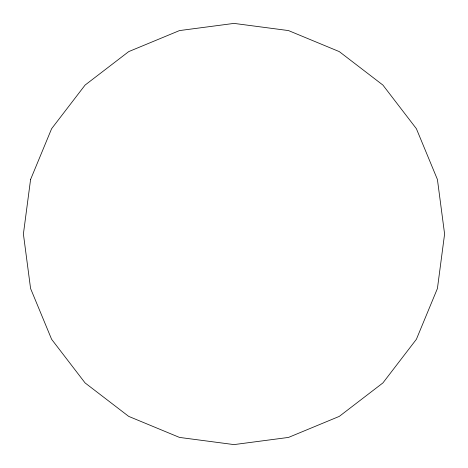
<?xml version="1.0" encoding="UTF-8"?>
<svg xmlns="http://www.w3.org/2000/svg" width="468" height="468" viewBox="0 0 468 468"><rect width="100%" height="100%" fill="white"/><g stroke="black" fill="none" stroke-linecap="round" stroke-linejoin="round"><path stroke-width="0.7" d="M30.578 179.496L23.4 234L30.578 288.504L51.615 339.3L85.082 382.918L128.7 416.385L179.496 437.422L234 444.6L288.504 437.422L339.3 416.385L382.918 382.918L416.385 339.3L437.422 288.504L444.6 234L437.422 179.496L416.385 128.7L382.918 85.082L339.3 51.615L288.504 30.578L234 23.4L179.496 30.578L128.7 51.615L85.082 85.082L51.615 128.7L30.578 179.496"/></g></svg>
